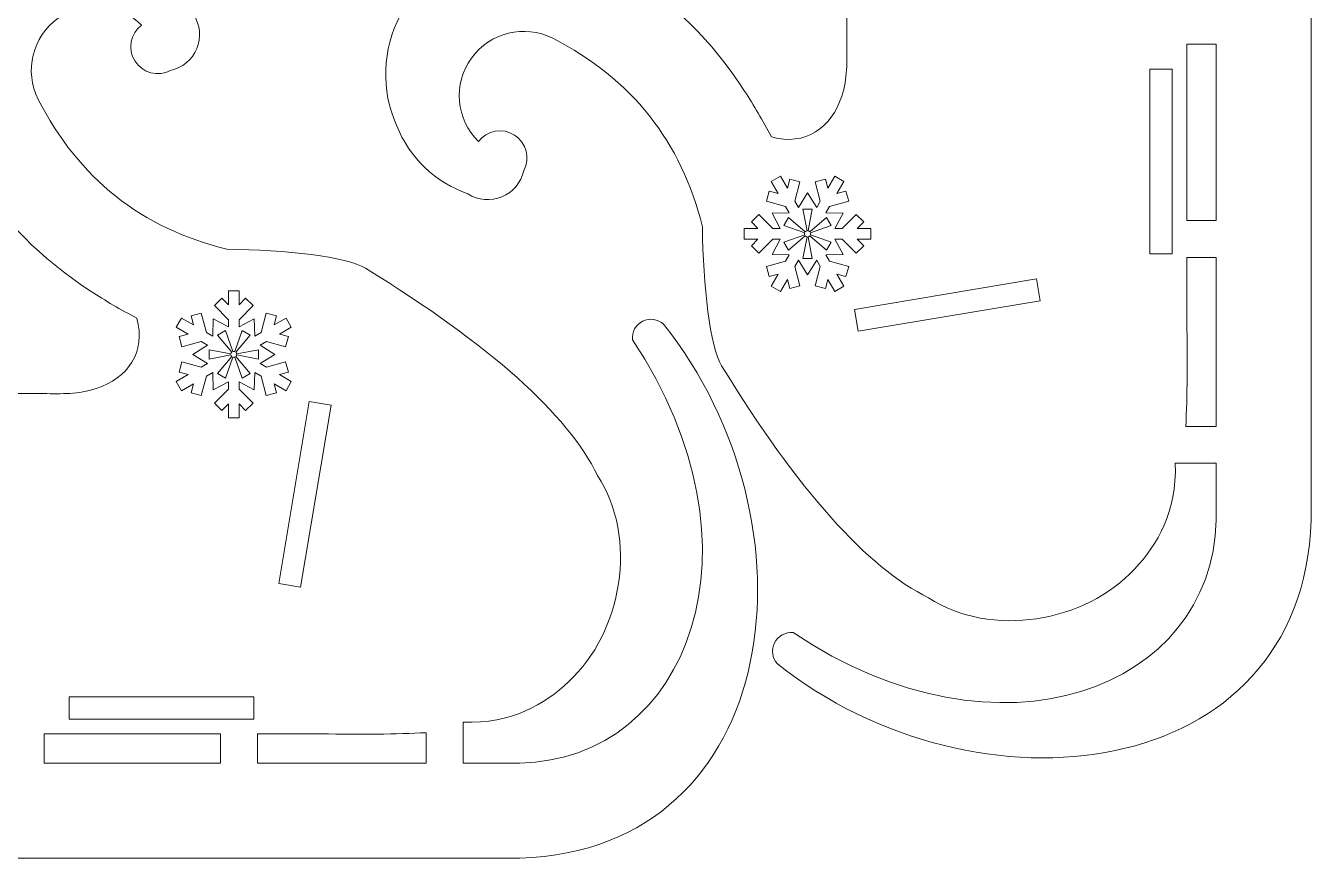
# Model space of a CAD drawing. Header units: millimetres. Extents: x -417 to 423, y -129 to 130.
# Drawn here: x -168.3 to 6, y -129.1 to -16.3 of the extents above; entities that cross this region are included whole.
import ezdxf

# ---------------------------------------------------------------- set-up
doc = ezdxf.new("R2010")
doc.units = ezdxf.units.MM
doc.header["$MEASUREMENT"] = 0
doc.layers.add('Camada 1', color=7, linetype='Continuous')

msp = doc.modelspace()

# ---------------------------------------------------------------- linework, layer by layer
at = {"layer": 'Camada 1', "color": 250, "lineweight": 20}
for points, knots in [([(-6.8629, -75.5591), (-6.8629, -75.5591), (-12.4025, -75.5591), (-12.4025, -75.5591), (-12.4025, -75.5591), (-12.1259, -82.1661), (-14.8085, -86.5497), (-17.8894, -89.8835), (-17.8894, -89.8835), (-24.5766, -97.1196), (-37.3523, -99.3155), (-45.8343, -93.7947), (-45.8343, -93.7947), (-54.152, -89.7255), (-63.5128, -79.2371), (-73.9169, -62.3294), (-73.9169, -62.3294), (-75.5215, -59.7939), (-76.3868, -51.5233), (-76.5127, -43.518), (-76.5127, -43.518), (-79.3326, -31.9559), (-86.0976, -23.4341), (-96.8079, -17.9524), (-96.8079, -17.9524), (-100.6446, -16.0122), (-105.323, -17.1551), (-107.833, -20.6456), (-107.833, -20.6456), (-110.343, -24.1362), (-109.9375, -28.9349), (-106.8769, -31.9545), (-106.8769, -31.9545), (-105.7279, -30.425), (-103.5938, -30.0405), (-101.9833, -31.0729), (-101.9833, -31.0729), (-100.3728, -32.1053), (-99.8311, -34.205), (-100.7411, -35.8877), (-100.7411, -35.8877), (-101.0783, -37.4869), (-102.1811, -38.8179), (-103.6897, -39.4465), (-103.6897, -39.4465), (-105.1983, -40.075), (-106.9198, -39.921), (-108.2928, -39.0342), (-108.2928, -39.0342), (-112.7287, -37.5178), (-116.2693, -34.121), (-117.9685, -29.7518), (-117.9685, -29.7518), (-120.1158, -24.9791), (-119.9309, -19.4807), (-117.4681, -14.8629), (-117.4681, -14.8629), (-115.0054, -10.2451), (-110.5422, -7.0285), (-105.3824, -6.1528), (-105.3824, -6.1528), (-91.4385, -4.8347), (-79.907, -11.1548), (-70.7879, -25.1129), (-70.7879, -25.1129), (-69.53, -27.0383), (-68.318, -29.109), (-67.1519, -31.3251), (-67.1519, -31.3251), (-62.5405, -32.5988), (-59.0259, -30.1062), (-57.609, -25.8063), (-57.609, -25.8063), (-56.8079, -23.3754), (-56.9258, -21.147), (-56.9258, -18.6516), (-56.9258, -18.6516), (-56.9258, -18.6516), (-56.9258, 45.6963), (-56.9258, 45.6963), (-56.9258, 45.6963), (-56.9258, 45.6963), (-70.7879, 54.9224), (-70.7879, 54.9224), (-70.7879, 54.9224), (-70.7879, 54.9224), (-70.7879, 68.8081), (-70.7879, 68.8081), (-70.7879, 68.8081), (-70.7879, 68.8081), (-70.7879, 111.8081), (-70.7879, 111.8081), (-70.7879, 111.8081), (-70.7879, 111.8081), (-10.8236, 101.9145), (-10.8236, 101.9145), (-10.8236, 101.9145), (-10.8236, 101.9145), (-6.8629, 101.9145), (-6.8629, 101.9145), (-6.8629, 101.9145), (-6.8629, 101.9145), (-6.8629, 109.2344), (-6.8629, 109.2344), (-6.8629, 109.2344), (-6.8629, 109.2344), (6.0488, 109.2344), (6.0488, 109.2344), (6.0488, 109.2344), (6.0488, 109.2344), (6.0488, -83.2718), (6.0488, -83.2718), (6.0488, -83.2718), (4.8033, -119.1598), (-39.4351, -124.1692), (-66.3413, -102.7452), (-66.3413, -102.7452), (-67.0468, -101.9699), (-67.2029, -100.8405), (-66.7341, -99.9029), (-66.7341, -99.9029), (-66.2653, -98.9653), (-65.2682, -98.4126), (-64.2246, -98.5118), (-64.2246, -98.5118), (-36.1695, -117.305), (-7.3122, -106.0867), (-6.8629, -83.2718), (-6.8629, -83.2718), (-6.8629, -83.2718), (-6.8629, -75.5591), (-6.8629, -75.5591)], [0, 0, 0, 0, 0.02941176, 0.02941176, 0.02941176, 0.02941176, 0.05882353, 0.05882353, 0.05882353, 0.05882353, 0.08823529, 0.08823529, 0.08823529, 0.08823529, 0.11764706, 0.11764706, 0.11764706, 0.11764706, 0.14705882, 0.14705882, 0.14705882, 0.14705882, 0.17647059, 0.17647059, 0.17647059, 0.17647059, 0.20588235, 0.20588235, 0.20588235, 0.20588235, 0.23529412, 0.23529412, 0.23529412, 0.23529412, 0.26470588, 0.26470588, 0.26470588, 0.26470588, 0.29411765, 0.29411765, 0.29411765, 0.29411765, 0.32352941, 0.32352941, 0.32352941, 0.32352941, 0.35294118, 0.35294118, 0.35294118, 0.35294118, 0.38235294, 0.38235294, 0.38235294, 0.38235294, 0.41176471, 0.41176471, 0.41176471, 0.41176471, 0.44117647, 0.44117647, 0.44117647, 0.44117647, 0.47058824, 0.47058824, 0.47058824, 0.47058824, 0.5, 0.5, 0.5, 0.5, 0.52941176, 0.52941176, 0.52941176, 0.52941176, 0.55882353, 0.55882353, 0.55882353, 0.55882353, 0.58823529, 0.58823529, 0.58823529, 0.58823529, 0.61764706, 0.61764706, 0.61764706, 0.61764706, 0.64705882, 0.64705882, 0.64705882, 0.64705882, 0.67647059, 0.67647059, 0.67647059, 0.67647059, 0.70588235, 0.70588235, 0.70588235, 0.70588235, 0.73529412, 0.73529412, 0.73529412, 0.73529412, 0.76470588, 0.76470588, 0.76470588, 0.76470588, 0.79411765, 0.79411765, 0.79411765, 0.79411765, 0.82352941, 0.82352941, 0.82352941, 0.82352941, 0.85294118, 0.85294118, 0.85294118, 0.85294118, 0.88235294, 0.88235294, 0.88235294, 0.88235294, 0.91176471, 0.91176471, 0.91176471, 0.91176471, 0.94117647, 0.94117647, 0.94117647, 0.94117647, 1, 1, 1, 1]), ([(-108.9558, -116.1846), (-108.9558, -116.1846), (-108.9558, -110.645), (-108.9558, -110.645), (-108.9558, -110.645), (-102.3488, -110.9216), (-97.9652, -108.239), (-94.6314, -105.1581), (-94.6314, -105.1581), (-87.3953, -98.4709), (-85.1994, -85.6952), (-90.7202, -77.2132), (-90.7202, -77.2132), (-94.7894, -68.8955), (-105.2778, -59.5347), (-122.1855, -49.1306), (-122.1855, -49.1306), (-124.721, -47.526), (-132.9916, -46.6607), (-140.9969, -46.5348), (-140.9969, -46.5348), (-152.559, -43.7149), (-161.0808, -36.9499), (-166.5625, -26.2396), (-166.5625, -26.2396), (-168.5027, -22.4029), (-167.3598, -17.7245), (-163.8693, -15.2145), (-163.8693, -15.2145), (-160.3787, -12.7045), (-155.58, -13.11), (-152.5604, -16.1706), (-152.5604, -16.1706), (-154.0899, -17.3196), (-154.4744, -19.4537), (-153.442, -21.0642), (-153.442, -21.0642), (-152.4096, -22.6747), (-150.3099, -23.2164), (-148.6272, -22.3064), (-148.6272, -22.3064), (-147.028, -21.9692), (-145.697, -20.8664), (-145.0684, -19.3578), (-145.0684, -19.3578), (-144.4399, -17.8492), (-144.5939, -16.1277), (-145.4807, -14.7547), (-145.4807, -14.7547), (-146.9971, -10.3188), (-150.3939, -6.7782), (-154.7631, -5.079), (-154.7631, -5.079), (-159.5358, -2.9317), (-165.0342, -3.1166), (-169.652, -5.5794), (-169.652, -5.5794), (-174.2698, -8.0421), (-177.4864, -12.5053), (-178.3621, -17.6651), (-178.3621, -17.6651), (-179.6802, -31.609), (-173.3601, -43.1405), (-159.402, -52.2596), (-159.402, -52.2596), (-157.4766, -53.5175), (-155.4059, -54.7295), (-153.1898, -55.8956), (-153.1898, -55.8956), (-151.9161, -60.507), (-154.4087, -64.0216), (-158.7086, -65.4385), (-158.7086, -65.4385), (-161.1395, -66.2396), (-163.3679, -66.1217), (-165.8633, -66.1217), (-165.8633, -66.1217), (-165.8633, -66.1217), (-230.2112, -66.1217), (-230.2112, -66.1217), (-230.2112, -66.1217), (-230.2112, -66.1217), (-239.4373, -52.2596), (-239.4373, -52.2596), (-239.4373, -52.2596), (-239.4373, -52.2596), (-253.323, -52.2596), (-253.323, -52.2596), (-253.323, -52.2596), (-253.323, -52.2596), (-296.323, -52.2596), (-296.323, -52.2596), (-296.323, -52.2596), (-296.323, -52.2596), (-286.4294, -112.2239), (-286.4294, -112.2239), (-286.4294, -112.2239), (-286.4294, -112.2239), (-286.4294, -116.1846), (-286.4294, -116.1846), (-286.4294, -116.1846), (-286.4294, -116.1846), (-293.7493, -116.1846), (-293.7493, -116.1846), (-293.7493, -116.1846), (-293.7493, -116.1846), (-293.7493, -129.0963), (-293.7493, -129.0963), (-293.7493, -129.0963), (-293.7493, -129.0963), (-101.2431, -129.0963), (-101.2431, -129.0963), (-101.2431, -129.0963), (-65.3551, -127.8508), (-60.3457, -83.6124), (-81.7697, -56.7062), (-81.7697, -56.7062), (-82.545, -56.0007), (-83.6744, -55.8446), (-84.612, -56.3134), (-84.612, -56.3134), (-85.5496, -56.7822), (-86.1023, -57.7793), (-86.0031, -58.8229), (-86.0031, -58.8229), (-67.2099, -86.878), (-78.4282, -115.7353), (-101.2431, -116.1846), (-101.2431, -116.1846), (-101.2431, -116.1846), (-108.9558, -116.1846), (-108.9558, -116.1846)], [0, 0, 0, 0, 0.02941176, 0.02941176, 0.02941176, 0.02941176, 0.05882353, 0.05882353, 0.05882353, 0.05882353, 0.08823529, 0.08823529, 0.08823529, 0.08823529, 0.11764706, 0.11764706, 0.11764706, 0.11764706, 0.14705882, 0.14705882, 0.14705882, 0.14705882, 0.17647059, 0.17647059, 0.17647059, 0.17647059, 0.20588235, 0.20588235, 0.20588235, 0.20588235, 0.23529412, 0.23529412, 0.23529412, 0.23529412, 0.26470588, 0.26470588, 0.26470588, 0.26470588, 0.29411765, 0.29411765, 0.29411765, 0.29411765, 0.32352941, 0.32352941, 0.32352941, 0.32352941, 0.35294118, 0.35294118, 0.35294118, 0.35294118, 0.38235294, 0.38235294, 0.38235294, 0.38235294, 0.41176471, 0.41176471, 0.41176471, 0.41176471, 0.44117647, 0.44117647, 0.44117647, 0.44117647, 0.47058824, 0.47058824, 0.47058824, 0.47058824, 0.5, 0.5, 0.5, 0.5, 0.52941176, 0.52941176, 0.52941176, 0.52941176, 0.55882353, 0.55882353, 0.55882353, 0.55882353, 0.58823529, 0.58823529, 0.58823529, 0.58823529, 0.61764706, 0.61764706, 0.61764706, 0.61764706, 0.64705882, 0.64705882, 0.64705882, 0.64705882, 0.67647059, 0.67647059, 0.67647059, 0.67647059, 0.70588235, 0.70588235, 0.70588235, 0.70588235, 0.73529412, 0.73529412, 0.73529412, 0.73529412, 0.76470588, 0.76470588, 0.76470588, 0.76470588, 0.79411765, 0.79411765, 0.79411765, 0.79411765, 0.82352941, 0.82352941, 0.82352941, 0.82352941, 0.85294118, 0.85294118, 0.85294118, 0.85294118, 0.88235294, 0.88235294, 0.88235294, 0.88235294, 0.91176471, 0.91176471, 0.91176471, 0.91176471, 0.94117647, 0.94117647, 0.94117647, 0.94117647, 1, 1, 1, 1]), ([(-10.8236, -18.7527), (-10.8236, -18.7527), (-10.8236, -42.6695), (-10.8236, -42.6695), (-10.8236, -42.6695), (-10.8236, -42.6695), (-6.8629, -42.6695), (-6.8629, -42.6695), (-6.8629, -42.6695), (-6.8629, -42.6695), (-6.8629, -18.7527), (-6.8629, -18.7527), (-6.8629, -18.7527), (-6.8629, -18.7527), (-10.8236, -18.7527), (-10.8236, -18.7527)], [0, 0, 0, 0, 0.2, 0.2, 0.2, 0.2, 0.4, 0.4, 0.4, 0.4, 0.6, 0.6, 0.6, 0.6, 1, 1, 1, 1]), ([(-15.8236, -22.1612), (-15.8236, -22.1612), (-15.8236, -47.1612), (-15.8236, -47.1612), (-15.8236, -47.1612), (-15.8236, -47.1612), (-12.8236, -47.1612), (-12.8236, -47.1612), (-12.8236, -47.1612), (-12.8236, -47.1612), (-12.8236, -22.1612), (-12.8236, -22.1612), (-12.8236, -22.1612), (-12.8236, -22.1612), (-15.8236, -22.1612), (-15.8236, -22.1612)], [0, 0, 0, 0, 0.2, 0.2, 0.2, 0.2, 0.4, 0.4, 0.4, 0.4, 0.6, 0.6, 0.6, 0.6, 1, 1, 1, 1]), ([(-10.8236, -56.2982), (-10.7321, -61.7605), (-10.7483, -66.4752), (-10.9755, -70.5591), (-10.9755, -70.5591), (-10.9755, -70.5591), (-6.8629, -70.5591), (-6.8629, -70.5591), (-6.8629, -70.5591), (-6.8629, -70.5591), (-6.8629, -47.6695), (-6.8629, -47.6695), (-6.8629, -47.6695), (-6.8629, -47.6695), (-10.8236, -47.6695), (-10.8236, -47.6695), (-10.8236, -47.6695), (-10.8236, -47.6695), (-10.8236, -56.2982), (-10.8236, -56.2982)], [0, 0, 0, 0, 0.16666667, 0.16666667, 0.16666667, 0.16666667, 0.33333333, 0.33333333, 0.33333333, 0.33333333, 0.5, 0.5, 0.5, 0.5, 0.66666667, 0.66666667, 0.66666667, 0.66666667, 1, 1, 1, 1]), ([(-55.3703, -57.6548), (-55.3703, -57.6548), (-55.8663, -54.6961), (-55.8663, -54.6961), (-55.8663, -54.6961), (-55.8663, -54.6961), (-31.2103, -50.5632), (-31.2103, -50.5632), (-31.2103, -50.5632), (-31.2103, -50.5632), (-30.7144, -53.5219), (-30.7144, -53.5219), (-30.7144, -53.5219), (-30.7144, -53.5219), (-55.3703, -57.6548), (-55.3703, -57.6548)], [0, 0, 0, 0, 0.2, 0.2, 0.2, 0.2, 0.4, 0.4, 0.4, 0.4, 0.6, 0.6, 0.6, 0.6, 1, 1, 1, 1]), ([(-126.8601, -67.6772), (-126.8601, -67.6772), (-129.8188, -67.1812), (-129.8188, -67.1812), (-129.8188, -67.1812), (-129.8188, -67.1812), (-133.9517, -91.8372), (-133.9517, -91.8372), (-133.9517, -91.8372), (-133.9517, -91.8372), (-130.993, -92.3331), (-130.993, -92.3331), (-130.993, -92.3331), (-130.993, -92.3331), (-126.8601, -67.6772), (-126.8601, -67.6772)], [0, 0, 0, 0, 0.2, 0.2, 0.2, 0.2, 0.4, 0.4, 0.4, 0.4, 0.6, 0.6, 0.6, 0.6, 1, 1, 1, 1]), ([(-162.3537, -107.2239), (-162.3537, -107.2239), (-137.3537, -107.2239), (-137.3537, -107.2239), (-137.3537, -107.2239), (-137.3537, -107.2239), (-137.3537, -110.2239), (-137.3537, -110.2239), (-137.3537, -110.2239), (-137.3537, -110.2239), (-162.3537, -110.2239), (-162.3537, -110.2239), (-162.3537, -110.2239), (-162.3537, -110.2239), (-162.3537, -107.2239), (-162.3537, -107.2239)], [0, 0, 0, 0, 0.2, 0.2, 0.2, 0.2, 0.4, 0.4, 0.4, 0.4, 0.6, 0.6, 0.6, 0.6, 1, 1, 1, 1]), ([(-165.7622, -112.2239), (-165.7622, -112.2239), (-141.8454, -112.2239), (-141.8454, -112.2239), (-141.8454, -112.2239), (-141.8454, -112.2239), (-141.8454, -116.1846), (-141.8454, -116.1846), (-141.8454, -116.1846), (-141.8454, -116.1846), (-165.7622, -116.1846), (-165.7622, -116.1846), (-165.7622, -116.1846), (-165.7622, -116.1846), (-165.7622, -112.2239), (-165.7622, -112.2239)], [0, 0, 0, 0, 0.2, 0.2, 0.2, 0.2, 0.4, 0.4, 0.4, 0.4, 0.6, 0.6, 0.6, 0.6, 1, 1, 1, 1]), ([(-128.2167, -112.2239), (-122.7544, -112.3154), (-118.0397, -112.2992), (-113.9558, -112.072), (-113.9558, -112.072), (-113.9558, -112.072), (-113.9558, -116.1846), (-113.9558, -116.1846), (-113.9558, -116.1846), (-113.9558, -116.1846), (-136.8454, -116.1846), (-136.8454, -116.1846), (-136.8454, -116.1846), (-136.8454, -116.1846), (-136.8454, -112.2239), (-136.8454, -112.2239), (-136.8454, -112.2239), (-136.8454, -112.2239), (-128.2167, -112.2239), (-128.2167, -112.2239)], [0, 0, 0, 0, 0.16666667, 0.16666667, 0.16666667, 0.16666667, 0.33333333, 0.33333333, 0.33333333, 0.33333333, 0.5, 0.5, 0.5, 0.5, 0.66666667, 0.66666667, 0.66666667, 0.66666667, 1, 1, 1, 1])]:
    msp.add_open_spline(points, degree=3, knots=knots, dxfattribs=at)
at = {"layer": 'Camada 1', "color": 240, "lineweight": 9}
for points in [[(-66.9499, -43.7431), (-66.9499, -43.7431), (-65.9623, -43.7431), (-65.9623, -43.7431), (-65.9623, -43.7431), (-65.9623, -43.7431), (-67.0708, -41.6774), (-67.0708, -41.6774), (-67.0708, -41.6774), (-67.0708, -41.6774), (-64.7276, -41.6045), (-64.7276, -41.6045), (-64.7276, -41.6045), (-64.7276, -41.6045), (-65.2214, -40.7493), (-65.2214, -40.7493), (-65.2214, -40.7493), (-65.2214, -40.7493), (-67.8301, -40.0503), (-67.8301, -40.0503), (-67.8301, -40.0503), (-67.8301, -40.0503), (-67.4589, -38.665), (-67.4589, -38.665), (-67.4589, -38.665), (-67.4589, -38.665), (-66.2355, -38.9928), (-66.2355, -38.9928), (-66.2355, -38.9928), (-66.2355, -38.9928), (-67.1724, -37.37), (-67.1724, -37.37), (-67.1724, -37.37), (-67.1724, -37.37), (-65.9305, -36.6529), (-65.9305, -36.6529), (-65.9305, -36.6529), (-65.9305, -36.6529), (-64.9935, -38.2758), (-64.9935, -38.2758), (-64.9935, -38.2758), (-64.9935, -38.2758), (-64.6656, -37.0523), (-64.6656, -37.0523), (-64.6656, -37.0523), (-64.6656, -37.0523), (-63.2804, -37.4235), (-63.2804, -37.4235), (-63.2804, -37.4235), (-63.2804, -37.4235), (-63.9794, -40.0323), (-63.9794, -40.0323), (-63.9794, -40.0323), (-63.9794, -40.0323), (-63.4856, -40.8875), (-63.4856, -40.8875), (-63.4856, -40.8875), (-63.4856, -40.8875), (-62.2509, -38.8947), (-62.2509, -38.8947), (-62.2509, -38.8947), (-62.2509, -38.8947), (-61.0161, -40.8875), (-61.0161, -40.8875), (-61.0161, -40.8875), (-61.0161, -40.8875), (-60.5224, -40.0323), (-60.5224, -40.0323), (-60.5224, -40.0323), (-60.5224, -40.0323), (-61.2214, -37.4235), (-61.2214, -37.4235), (-61.2214, -37.4235), (-61.2214, -37.4235), (-59.8362, -37.0523), (-59.8362, -37.0523), (-59.8362, -37.0523), (-59.8362, -37.0523), (-59.5083, -38.2758), (-59.5083, -38.2758), (-59.5083, -38.2758), (-59.5083, -38.2758), (-58.5713, -36.6529), (-58.5713, -36.6529), (-58.5713, -36.6529), (-58.5713, -36.6529), (-57.3294, -37.37), (-57.3294, -37.37), (-57.3294, -37.37), (-57.3294, -37.37), (-58.2663, -38.9928), (-58.2663, -38.9928), (-58.2663, -38.9928), (-58.2663, -38.9928), (-57.0429, -38.665), (-57.0429, -38.665), (-57.0429, -38.665), (-57.0429, -38.665), (-56.6717, -40.0503), (-56.6717, -40.0503), (-56.6717, -40.0503), (-56.6717, -40.0503), (-59.2804, -40.7493), (-59.2804, -40.7493), (-59.2804, -40.7493), (-59.2804, -40.7493), (-59.7742, -41.6045), (-59.7742, -41.6045), (-59.7742, -41.6045), (-59.7742, -41.6045), (-57.431, -41.6774), (-57.431, -41.6774), (-57.431, -41.6774), (-57.431, -41.6774), (-58.5395, -43.7431), (-58.5395, -43.7431), (-58.5395, -43.7431), (-58.5395, -43.7431), (-57.5519, -43.7431), (-57.5519, -43.7431), (-57.5519, -43.7431), (-57.5519, -43.7431), (-55.6422, -41.8334), (-55.6422, -41.8334), (-55.6422, -41.8334), (-55.6422, -41.8334), (-54.6281, -42.8475), (-54.6281, -42.8475), (-54.6281, -42.8475), (-54.6281, -42.8475), (-55.5237, -43.7431), (-55.5237, -43.7431), (-55.5237, -43.7431), (-55.5237, -43.7431), (-53.6498, -43.7431), (-53.6498, -43.7431), (-53.6498, -43.7431), (-53.6498, -43.7431), (-53.6498, -45.1773), (-53.6498, -45.1773), (-53.6498, -45.1773), (-53.6498, -45.1773), (-55.5237, -45.1773), (-55.5237, -45.1773), (-55.5237, -45.1773), (-55.5237, -45.1773), (-54.6281, -46.0729), (-54.6281, -46.0729), (-54.6281, -46.0729), (-54.6281, -46.0729), (-55.6422, -47.087), (-55.6422, -47.087), (-55.6422, -47.087), (-55.6422, -47.087), (-57.5519, -45.1773), (-57.5519, -45.1773), (-57.5519, -45.1773), (-57.5519, -45.1773), (-58.5395, -45.1773), (-58.5395, -45.1773), (-58.5395, -45.1773), (-58.5395, -45.1773), (-57.431, -47.243), (-57.431, -47.243), (-57.431, -47.243), (-57.431, -47.243), (-59.7742, -47.3159), (-59.7742, -47.3159), (-59.7742, -47.3159), (-59.7742, -47.3159), (-59.2804, -48.1711), (-59.2804, -48.1711), (-59.2804, -48.1711), (-59.2804, -48.1711), (-56.6717, -48.8701), (-56.6717, -48.8701), (-56.6717, -48.8701), (-56.6717, -48.8701), (-57.0429, -50.2554), (-57.0429, -50.2554), (-57.0429, -50.2554), (-57.0429, -50.2554), (-58.2663, -49.9276), (-58.2663, -49.9276), (-58.2663, -49.9276), (-58.2663, -49.9276), (-57.3294, -51.5504), (-57.3294, -51.5504), (-57.3294, -51.5504), (-57.3294, -51.5504), (-58.5713, -52.2675), (-58.5713, -52.2675), (-58.5713, -52.2675), (-58.5713, -52.2675), (-59.5083, -50.6446), (-59.5083, -50.6446), (-59.5083, -50.6446), (-59.5083, -50.6446), (-59.8362, -51.8681), (-59.8362, -51.8681), (-59.8362, -51.8681), (-59.8362, -51.8681), (-61.2214, -51.4969), (-61.2214, -51.4969), (-61.2214, -51.4969), (-61.2214, -51.4969), (-60.5224, -48.8881), (-60.5224, -48.8881), (-60.5224, -48.8881), (-60.5224, -48.8881), (-61.0162, -48.0329), (-61.0162, -48.0329), (-61.0162, -48.0329), (-61.0162, -48.0329), (-62.2509, -50.0257), (-62.2509, -50.0257), (-62.2509, -50.0257), (-62.2509, -50.0257), (-63.4857, -48.0329), (-63.4857, -48.0329), (-63.4857, -48.0329), (-63.4857, -48.0329), (-63.9794, -48.8881), (-63.9794, -48.8881), (-63.9794, -48.8881), (-63.9794, -48.8881), (-63.2804, -51.4969), (-63.2804, -51.4969), (-63.2804, -51.4969), (-63.2804, -51.4969), (-64.6656, -51.8681), (-64.6656, -51.8681), (-64.6656, -51.8681), (-64.6656, -51.8681), (-64.9935, -50.6446), (-64.9935, -50.6446), (-64.9935, -50.6446), (-64.9935, -50.6446), (-65.9305, -52.2675), (-65.9305, -52.2675), (-65.9305, -52.2675), (-65.9305, -52.2675), (-67.1724, -51.5504), (-67.1724, -51.5504), (-67.1724, -51.5504), (-67.1724, -51.5504), (-66.2355, -49.9276), (-66.2355, -49.9276), (-66.2355, -49.9276), (-66.2355, -49.9276), (-67.4589, -50.2554), (-67.4589, -50.2554), (-67.4589, -50.2554), (-67.4589, -50.2554), (-67.8301, -48.8701), (-67.8301, -48.8701), (-67.8301, -48.8701), (-67.8301, -48.8701), (-65.2214, -48.1711), (-65.2214, -48.1711), (-65.2214, -48.1711), (-65.2214, -48.1711), (-64.7276, -47.3159), (-64.7276, -47.3159), (-64.7276, -47.3159), (-64.7276, -47.3159), (-67.0708, -47.243), (-67.0708, -47.243), (-67.0708, -47.243), (-67.0708, -47.243), (-65.9623, -45.1773), (-65.9623, -45.1773), (-65.9623, -45.1773), (-65.9623, -45.1773), (-66.9499, -45.1773), (-66.9499, -45.1773), (-66.9499, -45.1773), (-66.9499, -45.1773), (-68.8596, -47.087), (-68.8596, -47.087), (-68.8596, -47.087), (-68.8596, -47.087), (-69.8737, -46.0729), (-69.8737, -46.0729), (-69.8737, -46.0729), (-69.8737, -46.0729), (-68.9781, -45.1773), (-68.9781, -45.1773), (-68.9781, -45.1773), (-68.9781, -45.1773), (-70.852, -45.1773), (-70.852, -45.1773), (-70.852, -45.1773), (-70.852, -45.1773), (-70.852, -43.7431), (-70.852, -43.7431), (-70.852, -43.7431), (-70.852, -43.7431), (-68.9781, -43.7431), (-68.9781, -43.7431), (-68.9781, -43.7431), (-68.9781, -43.7431), (-69.8737, -42.8475), (-69.8737, -42.8475), (-69.8737, -42.8475), (-69.8737, -42.8475), (-68.8596, -41.8334), (-68.8596, -41.8334), (-68.8596, -41.8334), (-68.8596, -41.8334), (-66.9499, -43.7431), (-66.9499, -43.7431)], [(-140.7718, -56.0976), (-140.7718, -56.0976), (-140.7718, -57.0852), (-140.7718, -57.0852), (-140.7718, -57.0852), (-140.7718, -57.0852), (-142.8375, -55.9767), (-142.8375, -55.9767), (-142.8375, -55.9767), (-142.8375, -55.9767), (-142.9104, -58.3199), (-142.9104, -58.3199), (-142.9104, -58.3199), (-142.9104, -58.3199), (-143.7656, -57.8261), (-143.7656, -57.8261), (-143.7656, -57.8261), (-143.7656, -57.8261), (-144.4646, -55.2174), (-144.4646, -55.2174), (-144.4646, -55.2174), (-144.4646, -55.2174), (-145.8499, -55.5886), (-145.8499, -55.5886), (-145.8499, -55.5886), (-145.8499, -55.5886), (-145.5221, -56.812), (-145.5221, -56.812), (-145.5221, -56.812), (-145.5221, -56.812), (-147.1449, -55.8751), (-147.1449, -55.8751), (-147.1449, -55.8751), (-147.1449, -55.8751), (-147.862, -57.117), (-147.862, -57.117), (-147.862, -57.117), (-147.862, -57.117), (-146.2391, -58.054), (-146.2391, -58.054), (-146.2391, -58.054), (-146.2391, -58.054), (-147.4626, -58.3819), (-147.4626, -58.3819), (-147.4626, -58.3819), (-147.4626, -58.3819), (-147.0914, -59.7671), (-147.0914, -59.7671), (-147.0914, -59.7671), (-147.0914, -59.7671), (-144.4826, -59.0681), (-144.4826, -59.0681), (-144.4826, -59.0681), (-144.4826, -59.0681), (-143.6274, -59.5619), (-143.6274, -59.5619), (-143.6274, -59.5619), (-143.6274, -59.5619), (-145.6202, -60.7966), (-145.6202, -60.7966), (-145.6202, -60.7966), (-145.6202, -60.7966), (-143.6274, -62.0314), (-143.6274, -62.0314), (-143.6274, -62.0314), (-143.6274, -62.0314), (-144.4826, -62.5251), (-144.4826, -62.5251), (-144.4826, -62.5251), (-144.4826, -62.5251), (-147.0914, -61.8261), (-147.0914, -61.8261), (-147.0914, -61.8261), (-147.0914, -61.8261), (-147.4626, -63.2113), (-147.4626, -63.2113), (-147.4626, -63.2113), (-147.4626, -63.2113), (-146.2391, -63.5392), (-146.2391, -63.5392), (-146.2391, -63.5392), (-146.2391, -63.5392), (-147.862, -64.4762), (-147.862, -64.4762), (-147.862, -64.4762), (-147.862, -64.4762), (-147.1449, -65.7181), (-147.1449, -65.7181), (-147.1449, -65.7181), (-147.1449, -65.7181), (-145.5221, -64.7812), (-145.5221, -64.7812), (-145.5221, -64.7812), (-145.5221, -64.7812), (-145.8499, -66.0046), (-145.8499, -66.0046), (-145.8499, -66.0046), (-145.8499, -66.0046), (-144.4646, -66.3758), (-144.4646, -66.3758), (-144.4646, -66.3758), (-144.4646, -66.3758), (-143.7656, -63.7671), (-143.7656, -63.7671), (-143.7656, -63.7671), (-143.7656, -63.7671), (-142.9104, -63.2733), (-142.9104, -63.2733), (-142.9104, -63.2733), (-142.9104, -63.2733), (-142.8375, -65.6165), (-142.8375, -65.6165), (-142.8375, -65.6165), (-142.8375, -65.6165), (-140.7718, -64.508), (-140.7718, -64.508), (-140.7718, -64.508), (-140.7718, -64.508), (-140.7718, -65.4956), (-140.7718, -65.4956), (-140.7718, -65.4956), (-140.7718, -65.4956), (-142.6815, -67.4053), (-142.6815, -67.4053), (-142.6815, -67.4053), (-142.6815, -67.4053), (-141.6674, -68.4194), (-141.6674, -68.4194), (-141.6674, -68.4194), (-141.6674, -68.4194), (-140.7718, -67.5238), (-140.7718, -67.5238), (-140.7718, -67.5238), (-140.7718, -67.5238), (-140.7718, -69.3977), (-140.7718, -69.3977), (-140.7718, -69.3977), (-140.7718, -69.3977), (-139.3376, -69.3977), (-139.3376, -69.3977), (-139.3376, -69.3977), (-139.3376, -69.3977), (-139.3376, -67.5238), (-139.3376, -67.5238), (-139.3376, -67.5238), (-139.3376, -67.5238), (-138.442, -68.4194), (-138.442, -68.4194), (-138.442, -68.4194), (-138.442, -68.4194), (-137.4279, -67.4053), (-137.4279, -67.4053), (-137.4279, -67.4053), (-137.4279, -67.4053), (-139.3376, -65.4956), (-139.3376, -65.4956), (-139.3376, -65.4956), (-139.3376, -65.4956), (-139.3376, -64.508), (-139.3376, -64.508), (-139.3376, -64.508), (-139.3376, -64.508), (-137.2719, -65.6165), (-137.2719, -65.6165), (-137.2719, -65.6165), (-137.2719, -65.6165), (-137.199, -63.2733), (-137.199, -63.2733), (-137.199, -63.2733), (-137.199, -63.2733), (-136.3438, -63.7671), (-136.3438, -63.7671), (-136.3438, -63.7671), (-136.3438, -63.7671), (-135.6448, -66.3758), (-135.6448, -66.3758), (-135.6448, -66.3758), (-135.6448, -66.3758), (-134.2595, -66.0046), (-134.2595, -66.0046), (-134.2595, -66.0046), (-134.2595, -66.0046), (-134.5873, -64.7812), (-134.5873, -64.7812), (-134.5873, -64.7812), (-134.5873, -64.7812), (-132.9645, -65.7181), (-132.9645, -65.7181), (-132.9645, -65.7181), (-132.9645, -65.7181), (-132.2474, -64.4762), (-132.2474, -64.4762), (-132.2474, -64.4762), (-132.2474, -64.4762), (-133.8703, -63.5392), (-133.8703, -63.5392), (-133.8703, -63.5392), (-133.8703, -63.5392), (-132.6468, -63.2113), (-132.6468, -63.2113), (-132.6468, -63.2113), (-132.6468, -63.2113), (-133.018, -61.8261), (-133.018, -61.8261), (-133.018, -61.8261), (-133.018, -61.8261), (-135.6268, -62.5251), (-135.6268, -62.5251), (-135.6268, -62.5251), (-135.6268, -62.5251), (-136.482, -62.0313), (-136.482, -62.0313), (-136.482, -62.0313), (-136.482, -62.0313), (-134.4892, -60.7966), (-134.4892, -60.7966), (-134.4892, -60.7966), (-134.4892, -60.7966), (-136.482, -59.5618), (-136.482, -59.5618), (-136.482, -59.5618), (-136.482, -59.5618), (-135.6268, -59.0681), (-135.6268, -59.0681), (-135.6268, -59.0681), (-135.6268, -59.0681), (-133.018, -59.7671), (-133.018, -59.7671), (-133.018, -59.7671), (-133.018, -59.7671), (-132.6468, -58.3819), (-132.6468, -58.3819), (-132.6468, -58.3819), (-132.6468, -58.3819), (-133.8703, -58.054), (-133.8703, -58.054), (-133.8703, -58.054), (-133.8703, -58.054), (-132.2474, -57.117), (-132.2474, -57.117), (-132.2474, -57.117), (-132.2474, -57.117), (-132.9645, -55.8751), (-132.9645, -55.8751), (-132.9645, -55.8751), (-132.9645, -55.8751), (-134.5873, -56.812), (-134.5873, -56.812), (-134.5873, -56.812), (-134.5873, -56.812), (-134.2595, -55.5886), (-134.2595, -55.5886), (-134.2595, -55.5886), (-134.2595, -55.5886), (-135.6448, -55.2174), (-135.6448, -55.2174), (-135.6448, -55.2174), (-135.6448, -55.2174), (-136.3438, -57.8261), (-136.3438, -57.8261), (-136.3438, -57.8261), (-136.3438, -57.8261), (-137.199, -58.3199), (-137.199, -58.3199), (-137.199, -58.3199), (-137.199, -58.3199), (-137.2719, -55.9767), (-137.2719, -55.9767), (-137.2719, -55.9767), (-137.2719, -55.9767), (-139.3376, -57.0852), (-139.3376, -57.0852), (-139.3376, -57.0852), (-139.3376, -57.0852), (-139.3376, -56.0976), (-139.3376, -56.0976), (-139.3376, -56.0976), (-139.3376, -56.0976), (-137.4279, -54.1879), (-137.4279, -54.1879), (-137.4279, -54.1879), (-137.4279, -54.1879), (-138.442, -53.1738), (-138.442, -53.1738), (-138.442, -53.1738), (-138.442, -53.1738), (-139.3376, -54.0694), (-139.3376, -54.0694), (-139.3376, -54.0694), (-139.3376, -54.0694), (-139.3376, -52.1955), (-139.3376, -52.1955), (-139.3376, -52.1955), (-139.3376, -52.1955), (-140.7718, -52.1955), (-140.7718, -52.1955), (-140.7718, -52.1955), (-140.7718, -52.1955), (-140.7718, -54.0694), (-140.7718, -54.0694), (-140.7718, -54.0694), (-140.7718, -54.0694), (-141.6674, -53.1738), (-141.6674, -53.1738), (-141.6674, -53.1738), (-141.6674, -53.1738), (-142.6815, -54.1879), (-142.6815, -54.1879), (-142.6815, -54.1879), (-142.6815, -54.1879), (-140.7718, -56.0976), (-140.7718, -56.0976)]]:
    msp.add_open_spline(points, degree=3, knots=[0, 0, 0, 0, 0.01265823, 0.01265823, 0.01265823, 0.01265823, 0.02531646, 0.02531646, 0.02531646, 0.02531646, 0.03797468, 0.03797468, 0.03797468, 0.03797468, 0.05063291, 0.05063291, 0.05063291, 0.05063291, 0.06329114, 0.06329114, 0.06329114, 0.06329114, 0.07594937, 0.07594937, 0.07594937, 0.07594937, 0.08860759, 0.08860759, 0.08860759, 0.08860759, 0.10126582, 0.10126582, 0.10126582, 0.10126582, 0.11392405, 0.11392405, 0.11392405, 0.11392405, 0.12658228, 0.12658228, 0.12658228, 0.12658228, 0.13924051, 0.13924051, 0.13924051, 0.13924051, 0.15189873, 0.15189873, 0.15189873, 0.15189873, 0.16455696, 0.16455696, 0.16455696, 0.16455696, 0.17721519, 0.17721519, 0.17721519, 0.17721519, 0.18987342, 0.18987342, 0.18987342, 0.18987342, 0.20253165, 0.20253165, 0.20253165, 0.20253165, 0.21518987, 0.21518987, 0.21518987, 0.21518987, 0.2278481, 0.2278481, 0.2278481, 0.2278481, 0.24050633, 0.24050633, 0.24050633, 0.24050633, 0.25316456, 0.25316456, 0.25316456, 0.25316456, 0.26582278, 0.26582278, 0.26582278, 0.26582278, 0.27848101, 0.27848101, 0.27848101, 0.27848101, 0.29113924, 0.29113924, 0.29113924, 0.29113924, 0.30379747, 0.30379747, 0.30379747, 0.30379747, 0.3164557, 0.3164557, 0.3164557, 0.3164557, 0.32911392, 0.32911392, 0.32911392, 0.32911392, 0.34177215, 0.34177215, 0.34177215, 0.34177215, 0.35443038, 0.35443038, 0.35443038, 0.35443038, 0.36708861, 0.36708861, 0.36708861, 0.36708861, 0.37974684, 0.37974684, 0.37974684, 0.37974684, 0.39240506, 0.39240506, 0.39240506, 0.39240506, 0.40506329, 0.40506329, 0.40506329, 0.40506329, 0.41772152, 0.41772152, 0.41772152, 0.41772152, 0.43037975, 0.43037975, 0.43037975, 0.43037975, 0.44303797, 0.44303797, 0.44303797, 0.44303797, 0.4556962, 0.4556962, 0.4556962, 0.4556962, 0.46835443, 0.46835443, 0.46835443, 0.46835443, 0.48101266, 0.48101266, 0.48101266, 0.48101266, 0.49367089, 0.49367089, 0.49367089, 0.49367089, 0.50632911, 0.50632911, 0.50632911, 0.50632911, 0.51898734, 0.51898734, 0.51898734, 0.51898734, 0.53164557, 0.53164557, 0.53164557, 0.53164557, 0.5443038, 0.5443038, 0.5443038, 0.5443038, 0.55696203, 0.55696203, 0.55696203, 0.55696203, 0.56962025, 0.56962025, 0.56962025, 0.56962025, 0.58227848, 0.58227848, 0.58227848, 0.58227848, 0.59493671, 0.59493671, 0.59493671, 0.59493671, 0.60759494, 0.60759494, 0.60759494, 0.60759494, 0.62025316, 0.62025316, 0.62025316, 0.62025316, 0.63291139, 0.63291139, 0.63291139, 0.63291139, 0.64556962, 0.64556962, 0.64556962, 0.64556962, 0.65822785, 0.65822785, 0.65822785, 0.65822785, 0.67088608, 0.67088608, 0.67088608, 0.67088608, 0.6835443, 0.6835443, 0.6835443, 0.6835443, 0.69620253, 0.69620253, 0.69620253, 0.69620253, 0.70886076, 0.70886076, 0.70886076, 0.70886076, 0.72151899, 0.72151899, 0.72151899, 0.72151899, 0.73417722, 0.73417722, 0.73417722, 0.73417722, 0.74683544, 0.74683544, 0.74683544, 0.74683544, 0.75949367, 0.75949367, 0.75949367, 0.75949367, 0.7721519, 0.7721519, 0.7721519, 0.7721519, 0.78481013, 0.78481013, 0.78481013, 0.78481013, 0.79746835, 0.79746835, 0.79746835, 0.79746835, 0.81012658, 0.81012658, 0.81012658, 0.81012658, 0.82278481, 0.82278481, 0.82278481, 0.82278481, 0.83544304, 0.83544304, 0.83544304, 0.83544304, 0.84810127, 0.84810127, 0.84810127, 0.84810127, 0.86075949, 0.86075949, 0.86075949, 0.86075949, 0.87341772, 0.87341772, 0.87341772, 0.87341772, 0.88607595, 0.88607595, 0.88607595, 0.88607595, 0.89873418, 0.89873418, 0.89873418, 0.89873418, 0.91139241, 0.91139241, 0.91139241, 0.91139241, 0.92405063, 0.92405063, 0.92405063, 0.92405063, 0.93670886, 0.93670886, 0.93670886, 0.93670886, 0.94936709, 0.94936709, 0.94936709, 0.94936709, 0.96202532, 0.96202532, 0.96202532, 0.96202532, 0.97468354, 0.97468354, 0.97468354, 0.97468354, 1, 1, 1, 1], dxfattribs=at)
at = {"layer": 'Camada 1', "color": 250, "lineweight": 9}
for points in [[(-62.3257, -44.8567), (-62.3257, -44.8567), (-62.8833, -47.8128), (-62.8833, -47.8128), (-62.8833, -47.8128), (-62.8833, -47.8128), (-61.6184, -47.8127), (-61.6184, -47.8127), (-61.6184, -47.8127), (-61.6184, -47.8127), (-62.1761, -44.8567), (-62.1761, -44.8567), (-62.1761, -44.8567), (-62.0844, -44.8394), (-62.0035, -44.7911), (-61.945, -44.7231), (-61.945, -44.7231), (-61.945, -44.7231), (-59.6637, -46.6842), (-59.6637, -46.6842), (-59.6637, -46.6842), (-59.6637, -46.6842), (-59.0313, -45.5887), (-59.0313, -45.5887), (-59.0313, -45.5887), (-59.0313, -45.5887), (-61.8701, -44.5937), (-61.8701, -44.5937), (-61.8701, -44.5937), (-61.8555, -44.5519), (-61.8475, -44.507), (-61.8475, -44.4602), (-61.8475, -44.4602), (-61.8475, -44.4134), (-61.8555, -44.3685), (-61.8701, -44.3267), (-61.8701, -44.3267), (-61.8701, -44.3267), (-59.0313, -43.3316), (-59.0313, -43.3316), (-59.0313, -43.3316), (-59.0313, -43.3316), (-59.6638, -42.2362), (-59.6638, -42.2362), (-59.6638, -42.2362), (-59.6638, -42.2362), (-61.945, -44.1973), (-61.945, -44.1973), (-61.945, -44.1973), (-62.0035, -44.1293), (-62.0843, -44.081), (-62.1761, -44.0637), (-62.1761, -44.0637), (-62.1761, -44.0637), (-61.6185, -41.1076), (-61.6185, -41.1076), (-61.6185, -41.1076), (-61.6185, -41.1076), (-62.8834, -41.1077), (-62.8834, -41.1077), (-62.8834, -41.1077), (-62.8834, -41.1077), (-62.3257, -44.0637), (-62.3257, -44.0637), (-62.3257, -44.0637), (-62.4174, -44.081), (-62.4983, -44.1293), (-62.5568, -44.1973), (-62.5568, -44.1973), (-62.5568, -44.1973), (-64.8381, -42.2362), (-64.8381, -42.2362), (-64.8381, -42.2362), (-64.8381, -42.2362), (-65.4705, -43.3317), (-65.4705, -43.3317), (-65.4705, -43.3317), (-65.4705, -43.3317), (-62.6317, -44.3267), (-62.6317, -44.3267), (-62.6317, -44.3267), (-62.6463, -44.3685), (-62.6543, -44.4134), (-62.6543, -44.4602), (-62.6543, -44.4602), (-62.6543, -44.507), (-62.6463, -44.5519), (-62.6317, -44.5937), (-62.6317, -44.5937), (-62.6317, -44.5937), (-65.4705, -45.5888), (-65.4705, -45.5888), (-65.4705, -45.5888), (-65.4705, -45.5888), (-64.838, -46.6842), (-64.838, -46.6842), (-64.838, -46.6842), (-64.838, -46.6842), (-62.5568, -44.7231), (-62.5568, -44.7231), (-62.5568, -44.7231), (-62.4983, -44.7911), (-62.4174, -44.8394), (-62.3257, -44.8567)], [(-139.6582, -60.7218), (-139.6582, -60.7218), (-136.7021, -60.1642), (-136.7021, -60.1642), (-136.7021, -60.1642), (-136.7021, -60.1642), (-136.7022, -61.4291), (-136.7022, -61.4291), (-136.7022, -61.4291), (-136.7022, -61.4291), (-139.6582, -60.8714), (-139.6582, -60.8714), (-139.6582, -60.8714), (-139.6755, -60.9631), (-139.7238, -61.044), (-139.7918, -61.1025), (-139.7918, -61.1025), (-139.7918, -61.1025), (-137.8307, -63.3838), (-137.8307, -63.3838), (-137.8307, -63.3838), (-137.8307, -63.3838), (-138.9262, -64.0162), (-138.9262, -64.0162), (-138.9262, -64.0162), (-138.9262, -64.0162), (-139.9212, -61.1774), (-139.9212, -61.1774), (-139.9212, -61.1774), (-139.963, -61.192), (-140.0079, -61.2), (-140.0547, -61.2), (-140.0547, -61.2), (-140.1015, -61.2), (-140.1464, -61.192), (-140.1882, -61.1774), (-140.1882, -61.1774), (-140.1882, -61.1774), (-141.1833, -64.0162), (-141.1833, -64.0162), (-141.1833, -64.0162), (-141.1833, -64.0162), (-142.2787, -63.3837), (-142.2787, -63.3837), (-142.2787, -63.3837), (-142.2787, -63.3837), (-140.3176, -61.1025), (-140.3176, -61.1025), (-140.3176, -61.1025), (-140.3856, -61.044), (-140.4339, -60.9632), (-140.4512, -60.8714), (-140.4512, -60.8714), (-140.4512, -60.8714), (-143.4073, -61.429), (-143.4073, -61.429), (-143.4073, -61.429), (-143.4073, -61.429), (-143.4072, -60.1641), (-143.4072, -60.1641), (-143.4072, -60.1641), (-143.4072, -60.1641), (-140.4512, -60.7218), (-140.4512, -60.7218), (-140.4512, -60.7218), (-140.4339, -60.6301), (-140.3856, -60.5492), (-140.3176, -60.4907), (-140.3176, -60.4907), (-140.3176, -60.4907), (-142.2787, -58.2094), (-142.2787, -58.2094), (-142.2787, -58.2094), (-142.2787, -58.2094), (-141.1832, -57.577), (-141.1832, -57.577), (-141.1832, -57.577), (-141.1832, -57.577), (-140.1882, -60.4158), (-140.1882, -60.4158), (-140.1882, -60.4158), (-140.1464, -60.4012), (-140.1015, -60.3932), (-140.0547, -60.3932), (-140.0547, -60.3932), (-140.0079, -60.3932), (-139.963, -60.4012), (-139.9212, -60.4158), (-139.9212, -60.4158), (-139.9212, -60.4158), (-138.9261, -57.577), (-138.9261, -57.577), (-138.9261, -57.577), (-138.9261, -57.577), (-137.8307, -58.2095), (-137.8307, -58.2095), (-137.8307, -58.2095), (-137.8307, -58.2095), (-139.7918, -60.4907), (-139.7918, -60.4907), (-139.7918, -60.4907), (-139.7238, -60.5492), (-139.6755, -60.6301), (-139.6582, -60.7218)]]:
    msp.add_open_spline(points, degree=3, knots=[0, 0, 0, 0, 0.03703704, 0.03703704, 0.03703704, 0.03703704, 0.07407407, 0.07407407, 0.07407407, 0.07407407, 0.11111111, 0.11111111, 0.11111111, 0.11111111, 0.14814815, 0.14814815, 0.14814815, 0.14814815, 0.18518519, 0.18518519, 0.18518519, 0.18518519, 0.22222222, 0.22222222, 0.22222222, 0.22222222, 0.25925926, 0.25925926, 0.25925926, 0.25925926, 0.2962963, 0.2962963, 0.2962963, 0.2962963, 0.33333333, 0.33333333, 0.33333333, 0.33333333, 0.37037037, 0.37037037, 0.37037037, 0.37037037, 0.40740741, 0.40740741, 0.40740741, 0.40740741, 0.44444444, 0.44444444, 0.44444444, 0.44444444, 0.48148148, 0.48148148, 0.48148148, 0.48148148, 0.51851852, 0.51851852, 0.51851852, 0.51851852, 0.55555556, 0.55555556, 0.55555556, 0.55555556, 0.59259259, 0.59259259, 0.59259259, 0.59259259, 0.62962963, 0.62962963, 0.62962963, 0.62962963, 0.66666667, 0.66666667, 0.66666667, 0.66666667, 0.7037037, 0.7037037, 0.7037037, 0.7037037, 0.74074074, 0.74074074, 0.74074074, 0.74074074, 0.77777778, 0.77777778, 0.77777778, 0.77777778, 0.81481481, 0.81481481, 0.81481481, 0.81481481, 0.85185185, 0.85185185, 0.85185185, 0.85185185, 0.88888889, 0.88888889, 0.88888889, 0.88888889, 0.92592593, 0.92592593, 0.92592593, 0.92592593, 1, 1, 1, 1], dxfattribs=at)

doc.saveas('drawing.dxf')
